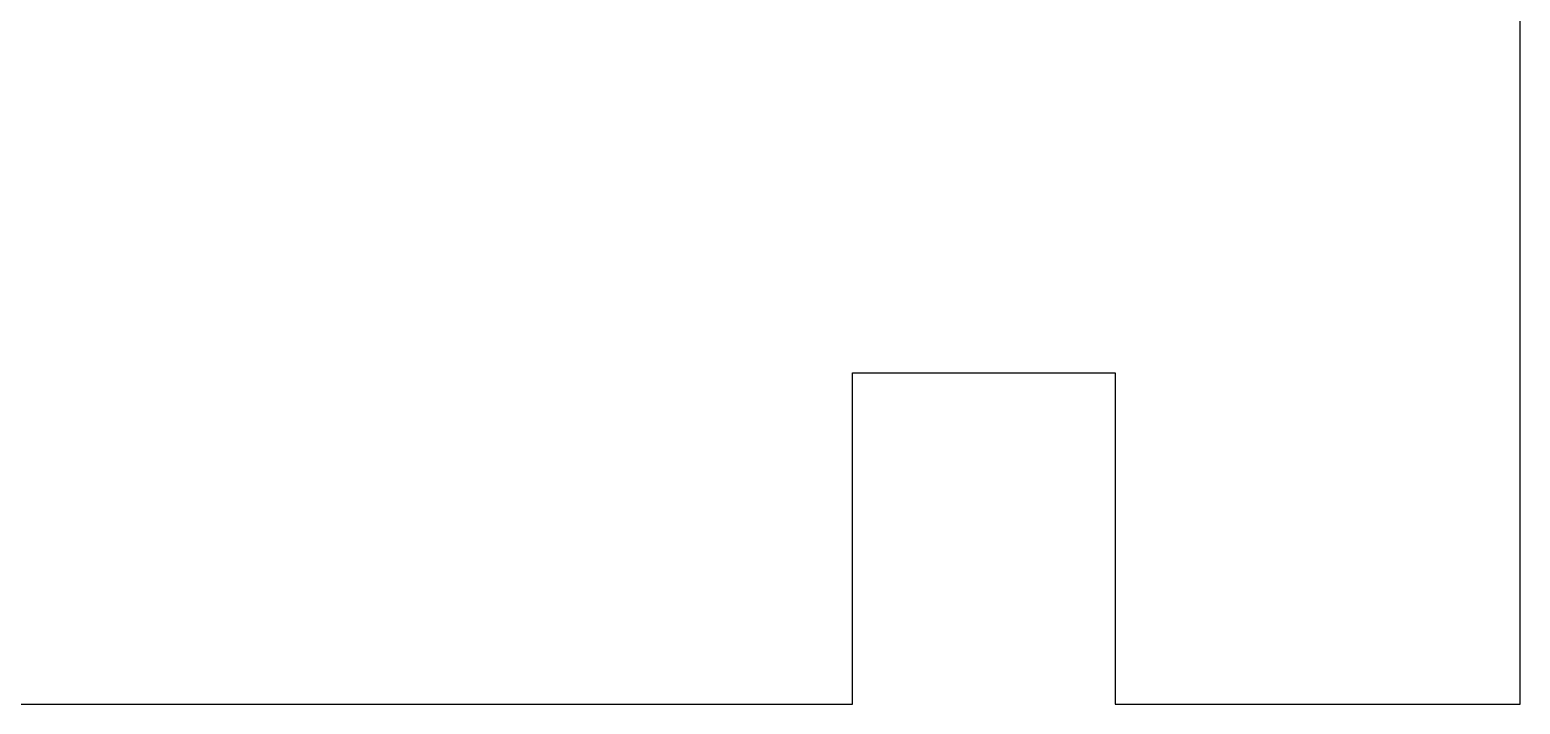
# Model space of a CAD drawing. Header units: millimetres. Extents: x 3578 to 3719, y 1283 to 1373.
# Drawn here: x 3696.73 to 3719.44, y 1289.02 to 1299.29 of the extents above; entities that cross this region are included whole.
import ezdxf

# ---------------------------------------------------------------- set-up
doc = ezdxf.new("R2010")
doc.units = ezdxf.units.MM
doc.header["$MEASUREMENT"] = 0
doc.layers.add('Laser$LaserCut1', color=1, linetype='Continuous', true_color=0xff0000)

msp = doc.modelspace()

# ---------------------------------------------------------------- linework, layer by layer
at = {"layer": 'Laser$LaserCut1'}
for points in [[(3719.438, 1289.018), (3719.438, 1334.328)], [(3709.267, 1289.018), (3709.267, 1294.064)], [(3709.267, 1294.064), (3713.267, 1294.064)], [(3713.267, 1294.064), (3713.267, 1289.018)], [(3691.869, 1289.018), (3709.267, 1289.018)], [(3713.267, 1289.018), (3719.438, 1289.018)]]:
    msp.add_lwpolyline(points, dxfattribs=at)

doc.saveas('drawing.dxf')
